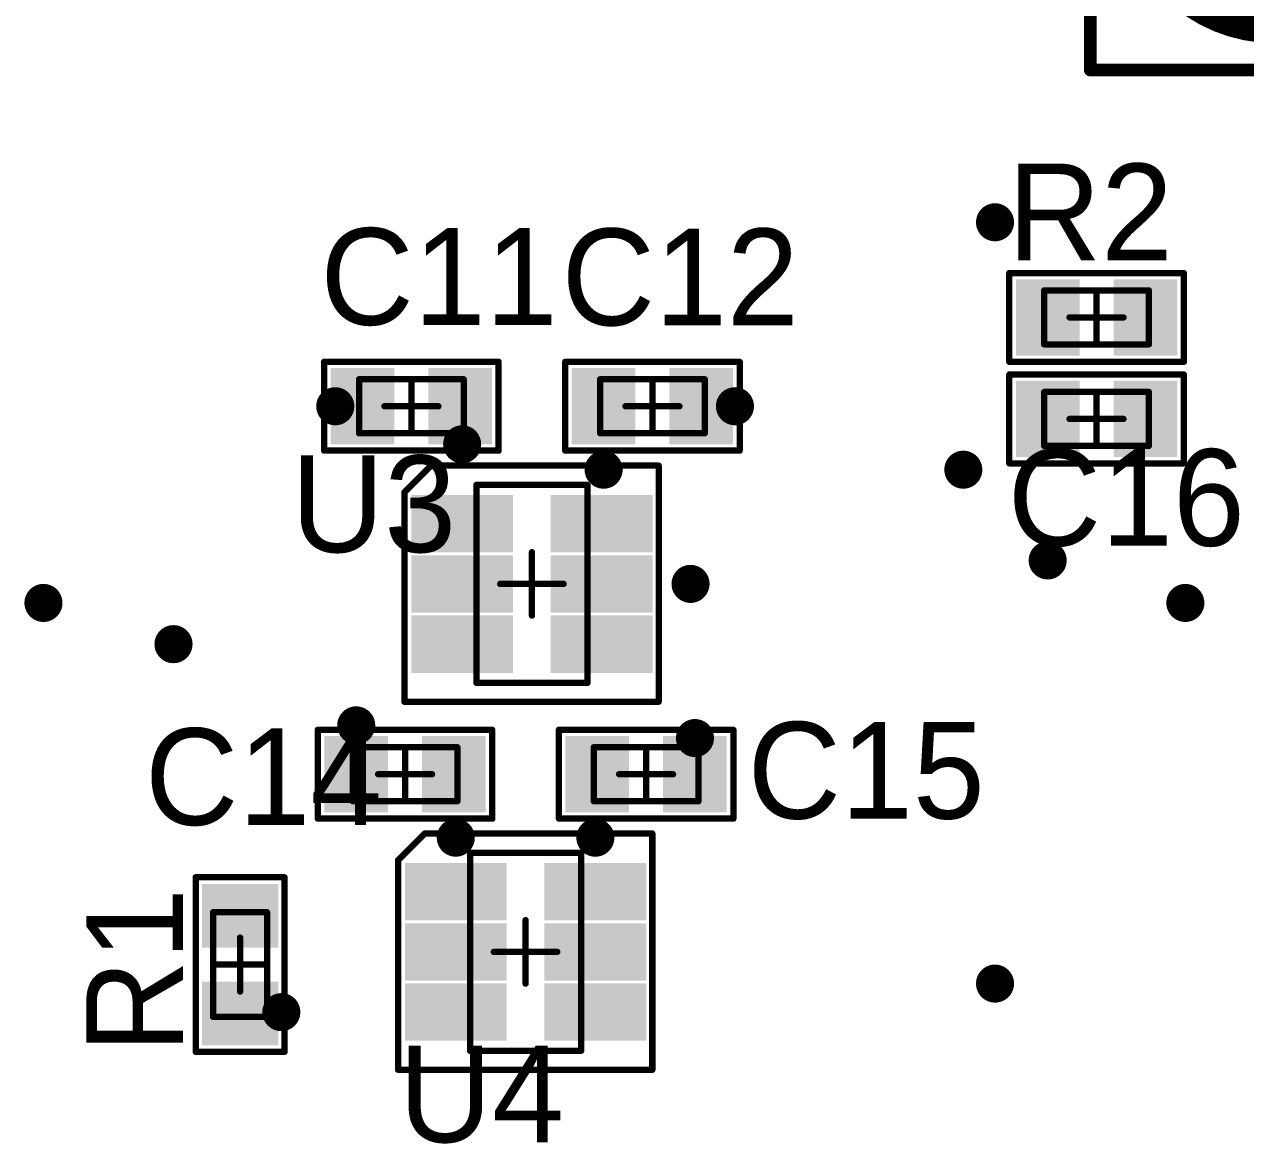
# Model space of a CAD drawing. Header units: millimetres. Extents: x 19 to 153, y 25 to 125.
# Drawn here: x 74.7 to 93.95, y 75.48 to 93.12 of the extents above; entities that cross this region are included whole.
import ezdxf

# ---------------------------------------------------------------- set-up
doc = ezdxf.new("R2010")
doc.units = ezdxf.units.MM
for name, color, linetype in [('BottomOverlay', 54, 'Continuous'), ('BottomSolder', 6, 'Continuous'), ('Mechanical13', 56, 'Continuous'), ('Mechanical15', 56, 'Continuous'), ('MultiLayer', 9, 'Continuous'), ('PadHoleLayer', 156, 'Continuous'), ('TopOverlay', 2, 'Continuous'), ('TopPaste', 8, 'Continuous'), ('TopSolder', 216, 'Continuous'), ('ViaHoleLayer', 16, 'Continuous')]:
    doc.layers.add(name, color=color, linetype=linetype)

# ---------------------------------------------------------------- blocks, each defined once
blk = doc.blocks.new('SOT_23_6N_20')
at = {"layer": 'Mechanical13', "const_width": 0.1}
for points in [[(-0.875, 1.56), (0.875, 1.56)], [(-0.875, -1.56), (-0.875, 1.56)], [(0.875, -1.56), (0.875, 1.56)], [(-0.875, -1.56), (0.875, -1.56)]]:
    blk.add_lwpolyline(points, dxfattribs=at)
at = {"layer": 'Mechanical13', "const_width": 0.05}
for points in [[(-0.9, 1.56, 1), (-0.85, 1.56, 1)], [(-0.9, 1.56, 1), (-0.85, 1.56, 1)], [(0.85, 1.56, 1), (0.9, 1.56, 1)], [(0.85, 1.56, 1), (0.9, 1.56, 1)], [(-0.9, -1.56, 1), (-0.85, -1.56, 1)], [(-0.9, -1.56, 1), (-0.85, -1.56, 1)], [(0.85, -1.56, 1), (0.9, -1.56, 1)], [(0.85, -1.56, 1), (0.9, -1.56, 1)]]:
    blk.add_lwpolyline(points, format="xyb", close=True, dxfattribs=at)
at = {"layer": 'Mechanical15', "const_width": 0.1}
for points in [[(0, -0.5), (0, 0.5)], [(-0.5, 0), (0.5, 0)]]:
    blk.add_lwpolyline(points, dxfattribs=at)
at = {"layer": 'Mechanical15', "const_width": 0.05}
for points in [[(-0.025, 0.5, 1), (0.025, 0.5, 1)], [(-0.525, 0, 1), (-0.475, 0, 1)], [(0.475, 0, 1), (0.525, 0, 1)], [(-0.025, -0.5, 1), (0.025, -0.5, 1)]]:
    blk.add_lwpolyline(points, format="xyb", close=True, dxfattribs=at)
at = {"layer": 'TopOverlay', "const_width": 0.1}
for points in [[(-2.01, 1.446), (-1.592, 1.864)], [(-1.592, 1.864), (1.998, 1.864)], [(1.998, -1.858), (1.998, 1.864)], [(-2.01, -1.858), (-2.01, 1.446)], [(-2.01, -1.858), (1.998, -1.858)]]:
    blk.add_lwpolyline(points, dxfattribs=at)
at = {"layer": 'TopOverlay', "const_width": 0.05}
for points in [[(-1.617, 1.864, 1), (-1.567, 1.864, 1)], [(-1.617, 1.864, 1), (-1.567, 1.864, 1)], [(1.973, 1.864, 1), (2.023, 1.864, 1)], [(1.973, 1.864, 1), (2.023, 1.864, 1)], [(-2.034, 1.446, 1), (-1.985, 1.446, 1)], [(-2.034, 1.446, 1), (-1.985, 1.446, 1)], [(-2.034, -1.858, 1), (-1.985, -1.858, 1)], [(-2.034, -1.858, 1), (-1.985, -1.858, 1)], [(1.973, -1.858, 1), (2.023, -1.858, 1)], [(1.973, -1.858, 1), (2.023, -1.858, 1)]]:
    blk.add_lwpolyline(points, format="xyb", close=True, dxfattribs=at)
at = {"layer": 'TopPaste'}
for points in [[(-1.8, 0.6), (-0.4, 0.6), (-1.8, 1.3), (-0.4, 1.3)], [(0.4, 0.6), (1.8, 0.6), (0.4, 1.3), (1.8, 1.3)], [(-1.8, -0.35), (-0.4, -0.35), (-1.8, 0.35), (-0.4, 0.35)], [(0.4, -0.35), (1.8, -0.35), (0.4, 0.35), (1.8, 0.35)], [(-1.8, -1.3), (-0.4, -1.3), (-1.8, -0.6), (-0.4, -0.6)], [(0.4, -1.3), (1.8, -1.3), (0.4, -0.6), (1.8, -0.6)]]:
    blk.add_solid(points, dxfattribs=at)
at = {"layer": 'TopSolder'}
for points in [[(-1.902, 0.498), (-0.298, 0.498), (-1.902, 1.402), (-0.298, 1.402)], [(0.298, 0.498), (1.902, 0.498), (0.298, 1.402), (1.902, 1.402)], [(-1.902, -0.452), (-0.298, -0.452), (-1.902, 0.452), (-0.298, 0.452)], [(0.298, -0.452), (1.902, -0.452), (0.298, 0.452), (1.902, 0.452)], [(-1.902, -1.402), (-0.298, -1.402), (-1.902, -0.498), (-0.298, -0.498)], [(0.298, -1.402), (1.902, -1.402), (0.298, -0.498), (1.902, -0.498)]]:
    blk.add_solid(points, dxfattribs=at)
blk = doc.blocks.new('SOT_23_6N_21')
at = {"layer": 'Mechanical13', "const_width": 0.1}
for points in [[(-0.875, 1.56), (0.875, 1.56)], [(-0.875, -1.56), (-0.875, 1.56)], [(0.875, -1.56), (0.875, 1.56)], [(-0.875, -1.56), (0.875, -1.56)]]:
    blk.add_lwpolyline(points, dxfattribs=at)
at = {"layer": 'Mechanical13', "const_width": 0.05}
for points in [[(-0.9, 1.56, 1), (-0.85, 1.56, 1)], [(-0.9, 1.56, 1), (-0.85, 1.56, 1)], [(0.85, 1.56, 1), (0.9, 1.56, 1)], [(0.85, 1.56, 1), (0.9, 1.56, 1)], [(-0.9, -1.56, 1), (-0.85, -1.56, 1)], [(-0.9, -1.56, 1), (-0.85, -1.56, 1)], [(0.85, -1.56, 1), (0.9, -1.56, 1)], [(0.85, -1.56, 1), (0.9, -1.56, 1)]]:
    blk.add_lwpolyline(points, format="xyb", close=True, dxfattribs=at)
at = {"layer": 'Mechanical15', "const_width": 0.1}
for points in [[(0, -0.5), (0, 0.5)], [(-0.5, 0), (0.5, 0)]]:
    blk.add_lwpolyline(points, dxfattribs=at)
at = {"layer": 'Mechanical15', "const_width": 0.05}
for points in [[(-0.025, 0.5, 1), (0.025, 0.5, 1)], [(-0.525, 0, 1), (-0.475, 0, 1)], [(0.475, 0, 1), (0.525, 0, 1)], [(-0.025, -0.5, 1), (0.025, -0.5, 1)]]:
    blk.add_lwpolyline(points, format="xyb", close=True, dxfattribs=at)
at = {"layer": 'TopOverlay', "const_width": 0.1}
for points in [[(-2.01, 1.446), (-1.592, 1.864)], [(-1.592, 1.864), (1.998, 1.864)], [(1.998, -1.858), (1.998, 1.864)], [(-2.01, -1.858), (-2.01, 1.446)], [(-2.01, -1.858), (1.998, -1.858)]]:
    blk.add_lwpolyline(points, dxfattribs=at)
at = {"layer": 'TopOverlay', "const_width": 0.05}
for points in [[(-1.617, 1.864, 1), (-1.567, 1.864, 1)], [(-1.617, 1.864, 1), (-1.567, 1.864, 1)], [(1.973, 1.864, 1), (2.023, 1.864, 1)], [(1.973, 1.864, 1), (2.023, 1.864, 1)], [(-2.034, 1.446, 1), (-1.985, 1.446, 1)], [(-2.034, 1.446, 1), (-1.985, 1.446, 1)], [(-2.034, -1.858, 1), (-1.985, -1.858, 1)], [(-2.034, -1.858, 1), (-1.985, -1.858, 1)], [(1.973, -1.858, 1), (2.023, -1.858, 1)], [(1.973, -1.858, 1), (2.023, -1.858, 1)]]:
    blk.add_lwpolyline(points, format="xyb", close=True, dxfattribs=at)
at = {"layer": 'TopPaste'}
for points in [[(-1.8, 0.6), (-0.4, 0.6), (-1.8, 1.3), (-0.4, 1.3)], [(0.4, 0.6), (1.8, 0.6), (0.4, 1.3), (1.8, 1.3)], [(-1.8, -0.35), (-0.4, -0.35), (-1.8, 0.35), (-0.4, 0.35)], [(0.4, -0.35), (1.8, -0.35), (0.4, 0.35), (1.8, 0.35)], [(-1.8, -1.3), (-0.4, -1.3), (-1.8, -0.6), (-0.4, -0.6)], [(0.4, -1.3), (1.8, -1.3), (0.4, -0.6), (1.8, -0.6)]]:
    blk.add_solid(points, dxfattribs=at)
at = {"layer": 'TopSolder'}
for points in [[(-1.902, 0.498), (-0.298, 0.498), (-1.902, 1.402), (-0.298, 1.402)], [(0.298, 0.498), (1.902, 0.498), (0.298, 1.402), (1.902, 1.402)], [(-1.902, -0.452), (-0.298, -0.452), (-1.902, 0.452), (-0.298, 0.452)], [(0.298, -0.452), (1.902, -0.452), (0.298, 0.452), (1.902, 0.452)], [(-1.902, -1.402), (-0.298, -1.402), (-1.902, -0.498), (-0.298, -0.498)], [(0.298, -1.402), (1.902, -1.402), (0.298, -0.498), (1.902, -0.498)]]:
    blk.add_solid(points, dxfattribs=at)
blk = doc.blocks.new('CC0603_37')
at = {"layer": 'Mechanical13', "const_width": 0.1}
for points in [[(0.825, 0.425), (-0.825, 0.425)], [(-0.825, 0.425), (-0.825, -0.425)], [(0.825, 0.425), (0.825, -0.425)], [(0.825, -0.425), (-0.825, -0.425)]]:
    blk.add_lwpolyline(points, dxfattribs=at)
at = {"layer": 'Mechanical13', "const_width": 0.05}
for points in [[(-0.85, 0.425, 1), (-0.8, 0.425, 1)], [(-0.85, 0.425, 1), (-0.8, 0.425, 1)], [(0.8, 0.425, 1), (0.85, 0.425, 1)], [(0.8, 0.425, 1), (0.85, 0.425, 1)], [(-0.85, -0.425, 1), (-0.8, -0.425, 1)], [(-0.85, -0.425, 1), (-0.8, -0.425, 1)], [(0.8, -0.425, 1), (0.85, -0.425, 1)], [(0.8, -0.425, 1), (0.85, -0.425, 1)]]:
    blk.add_lwpolyline(points, format="xyb", close=True, dxfattribs=at)
at = {"layer": 'Mechanical15', "const_width": 0.1}
for points in [[(0, 0.425), (0, -0.425)], [(0.425, 0), (-0.425, 0)]]:
    blk.add_lwpolyline(points, dxfattribs=at)
at = {"layer": 'Mechanical15', "const_width": 0.05}
for points in [[(-0.025, 0.425, 1), (0.025, 0.425, 1)], [(-0.45, 0, 1), (-0.4, 0, 1)], [(0.4, 0, 1), (0.45, 0, 1)], [(-0.025, -0.425, 1), (0.025, -0.425, 1)]]:
    blk.add_lwpolyline(points, format="xyb", close=True, dxfattribs=at)
at = {"layer": 'TopOverlay', "const_width": 0.1}
for points in [[(1.375, 0.7), (-1.375, 0.7)], [(-1.375, 0.7), (-1.375, -0.7)], [(1.375, 0.7), (1.375, -0.7)], [(1.375, -0.7), (-1.375, -0.7)]]:
    blk.add_lwpolyline(points, dxfattribs=at)
at = {"layer": 'TopOverlay', "const_width": 0.05}
for points in [[(-1.4, 0.7, 1), (-1.35, 0.7, 1)], [(-1.4, 0.7, 1), (-1.35, 0.7, 1)], [(1.35, 0.7, 1), (1.4, 0.7, 1)], [(1.35, 0.7, 1), (1.4, 0.7, 1)], [(-1.4, -0.7, 1), (-1.35, -0.7, 1)], [(-1.4, -0.7, 1), (-1.35, -0.7, 1)], [(1.35, -0.7, 1), (1.4, -0.7, 1)], [(1.35, -0.7, 1), (1.4, -0.7, 1)]]:
    blk.add_lwpolyline(points, format="xyb", close=True, dxfattribs=at)
at = {"layer": 'TopPaste'}
for points in [[(-1.17, -0.5), (-0.37, -0.5), (-1.17, 0.5), (-0.37, 0.5)], [(0.37, -0.5), (1.17, -0.5), (0.37, 0.5), (1.17, 0.5)]]:
    blk.add_solid(points, dxfattribs=at)
at = {"layer": 'TopSolder'}
for points in [[(-1.272, -0.602), (-0.268, -0.602), (-1.272, 0.602), (-0.268, 0.602)], [(0.268, -0.602), (1.272, -0.602), (0.268, 0.602), (1.272, 0.602)]]:
    blk.add_solid(points, dxfattribs=at)
blk = doc.blocks.new('CC0603_38')
at = {"layer": 'Mechanical13', "const_width": 0.1}
for points in [[(-0.825, 0.425), (0.825, 0.425)], [(-0.825, 0.425), (-0.825, -0.425)], [(0.825, 0.425), (0.825, -0.425)], [(-0.825, -0.425), (0.825, -0.425)]]:
    blk.add_lwpolyline(points, dxfattribs=at)
at = {"layer": 'Mechanical13', "const_width": 0.05}
for points in [[(-0.85, 0.425, 1), (-0.8, 0.425, 1)], [(-0.85, 0.425, 1), (-0.8, 0.425, 1)], [(0.8, 0.425, 1), (0.85, 0.425, 1)], [(0.8, 0.425, 1), (0.85, 0.425, 1)], [(-0.85, -0.425, 1), (-0.8, -0.425, 1)], [(-0.85, -0.425, 1), (-0.8, -0.425, 1)], [(0.8, -0.425, 1), (0.85, -0.425, 1)], [(0.8, -0.425, 1), (0.85, -0.425, 1)]]:
    blk.add_lwpolyline(points, format="xyb", close=True, dxfattribs=at)
at = {"layer": 'Mechanical15', "const_width": 0.1}
for points in [[(0, 0.425), (0, -0.425)], [(-0.425, 0), (0.425, 0)]]:
    blk.add_lwpolyline(points, dxfattribs=at)
at = {"layer": 'Mechanical15', "const_width": 0.05}
for points in [[(-0.025, 0.425, 1), (0.025, 0.425, 1)], [(-0.45, 0, 1), (-0.4, 0, 1)], [(0.4, 0, 1), (0.45, 0, 1)], [(-0.025, -0.425, 1), (0.025, -0.425, 1)]]:
    blk.add_lwpolyline(points, format="xyb", close=True, dxfattribs=at)
at = {"layer": 'TopOverlay', "const_width": 0.1}
for points in [[(-1.375, 0.7), (1.375, 0.7)], [(-1.375, 0.7), (-1.375, -0.7)], [(1.375, 0.7), (1.375, -0.7)], [(-1.375, -0.7), (1.375, -0.7)]]:
    blk.add_lwpolyline(points, dxfattribs=at)
at = {"layer": 'TopOverlay', "const_width": 0.05}
for points in [[(-1.4, 0.7, 1), (-1.35, 0.7, 1)], [(-1.4, 0.7, 1), (-1.35, 0.7, 1)], [(1.35, 0.7, 1), (1.4, 0.7, 1)], [(1.35, 0.7, 1), (1.4, 0.7, 1)], [(-1.4, -0.7, 1), (-1.35, -0.7, 1)], [(-1.4, -0.7, 1), (-1.35, -0.7, 1)], [(1.35, -0.7, 1), (1.4, -0.7, 1)], [(1.35, -0.7, 1), (1.4, -0.7, 1)]]:
    blk.add_lwpolyline(points, format="xyb", close=True, dxfattribs=at)
at = {"layer": 'TopPaste'}
for points in [[(-1.17, -0.5), (-0.37, -0.5), (-1.17, 0.5), (-0.37, 0.5)], [(0.37, -0.5), (1.17, -0.5), (0.37, 0.5), (1.17, 0.5)]]:
    blk.add_solid(points, dxfattribs=at)
at = {"layer": 'TopSolder'}
for points in [[(-1.272, -0.602), (-0.268, -0.602), (-1.272, 0.602), (-0.268, 0.602)], [(0.268, -0.602), (1.272, -0.602), (0.268, 0.602), (1.272, 0.602)]]:
    blk.add_solid(points, dxfattribs=at)
blk = doc.blocks.new('CONN_DB9_F_H_47')
at = {"layer": 'BottomSolder'}
for points, const_width in [([(-13.736, 0, 1), (-11.254, 0, 1)], 2.482), ([(-4.628, 1.42, 1), (-3.682, 1.42, 1)], 0.947), ([(-1.858, 1.42, 1), (-0.912, 1.42, 1)], 0.947), ([(0.912, 1.42, 1), (1.858, 1.42, 1)], 0.947), ([(3.682, 1.42, 1), (4.628, 1.42, 1)], 0.947), ([(11.254, 0, 1), (13.736, 0, 1)], 2.482), ([(-3.243, -1.42, 1), (-2.297, -1.42, 1)], 0.947), ([(-0.473, -1.42, 1), (0.473, -1.42, 1)], 0.947), ([(2.297, -1.42, 1), (3.243, -1.42, 1)], 0.947), ([(5.067, -1.42, 1), (6.013, -1.42, 1)], 0.947)]:
    blk.add_lwpolyline(points, format="xyb", close=True, dxfattribs=dict(at, const_width=const_width))
blk.add_solid([(-4.593, -2.367), (-4.593, -0.473), (-6.487, -2.367), (-6.487, -0.473)], dxfattribs=at)
at = {"layer": 'Mechanical13', "const_width": 0.1}
for points in [[(-8.866, 14.9, -0.414214), (-8.28, 15.486)], [(8.164, 15.486, -0.414214), (8.852, 14.798)], [(9.607, 9.497, -0.414214), (8.853, 10.251)], [(-8.866, 10.152, -0.414214), (-9.522, 9.496)]]:
    blk.add_lwpolyline(points, format="xyb", dxfattribs=at)
for points in [[(8.164, 15.486), (-8.28, 15.486)], [(-8.866, 10.163), (-8.866, 14.9)], [(8.852, 10.253), (8.852, 14.798)], [(15.407, 9.496), (-15.386, 9.496)], [(-15.386, 6.497), (-15.386, 9.496)], [(15.407, -2.896), (15.407, 9.496)], [(-15.386, -2.896), (-15.386, 6.497)], [(15.406, 6.497), (-15.386, 6.497)], [(-6.997, -2.896), (-6.997, 6.496)], [(7.015, -2.895), (7.015, 6.498)], [(15.407, -2.896), (-15.386, -2.896)]]:
    blk.add_lwpolyline(points, dxfattribs=at)
at = {"layer": 'Mechanical13', "const_width": 0.05}
for points in [[(-8.305, 15.486, 1), (-8.255, 15.486, 1)], [(-8.305, 15.486, 1), (-8.255, 15.486, 1)], [(8.139, 15.486, 1), (8.189, 15.486, 1)], [(8.139, 15.486, 1), (8.189, 15.486, 1)], [(-8.891, 14.9, 1), (-8.841, 14.9, 1)], [(-8.891, 14.9, 1), (-8.841, 14.9, 1)], [(8.827, 14.798, 1), (8.877, 14.798, 1)], [(8.827, 14.798, 1), (8.877, 14.798, 1)], [(-8.891, 10.163, 1), (-8.841, 10.163, 1)], [(8.827, 10.253, 1), (8.877, 10.253, 1)], [(8.828, 10.251, 1), (8.878, 10.251, 1)], [(-8.891, 10.152, 1), (-8.841, 10.152, 1)], [(-15.411, 9.496, 1), (-15.361, 9.496, 1)], [(-15.411, 9.496, 1), (-15.361, 9.496, 1)], [(-9.547, 9.496, 1), (-9.497, 9.496, 1)], [(9.582, 9.497, 1), (9.632, 9.497, 1)], [(15.382, 9.496, 1), (15.432, 9.496, 1)], [(15.382, 9.496, 1), (15.432, 9.496, 1)], [(-15.411, 6.497, 1), (-15.361, 6.497, 1)], [(-15.411, 6.497, 1), (-15.361, 6.497, 1)], [(-15.411, 6.497, 1), (-15.361, 6.497, 1)], [(-7.022, 6.496, 1), (-6.972, 6.496, 1)], [(6.99, 6.498, 1), (7.04, 6.498, 1)], [(15.381, 6.497, 1), (15.431, 6.497, 1)], [(-15.411, -2.896, 1), (-15.361, -2.896, 1)], [(-15.411, -2.896, 1), (-15.361, -2.896, 1)], [(-7.022, -2.896, 1), (-6.972, -2.896, 1)], [(6.99, -2.895, 1), (7.04, -2.895, 1)], [(15.382, -2.896, 1), (15.432, -2.896, 1)], [(15.382, -2.896, 1), (15.432, -2.896, 1)]]:
    blk.add_lwpolyline(points, format="xyb", close=True, dxfattribs=at)
at = {"layer": 'MultiLayer'}
for points, const_width in [([(-13.685, 0, 1), (-11.305, 0, 1)], 2.38), ([(11.305, 0, 1), (13.685, 0, 1)], 2.38), ([(-4.577, 1.42, 1), (-3.733, 1.42, 1)], 0.845), ([(-1.807, 1.42, 1), (-0.963, 1.42, 1)], 0.845), ([(0.963, 1.42, 1), (1.807, 1.42, 1)], 0.845), ([(3.733, 1.42, 1), (4.577, 1.42, 1)], 0.845), ([(-3.192, -1.42, 1), (-2.348, -1.42, 1)], 0.845), ([(-0.422, -1.42, 1), (0.422, -1.42, 1)], 0.845), ([(2.348, -1.42, 1), (3.192, -1.42, 1)], 0.845), ([(5.118, -1.42, 1), (5.962, -1.42, 1)], 0.845)]:
    blk.add_lwpolyline(points, format="xyb", close=True, dxfattribs=dict(at, const_width=const_width))
blk.add_solid([(-4.695, -2.265), (-4.695, -0.575), (-6.385, -2.265), (-6.385, -0.575)], dxfattribs=at)
at = {"layer": 'PadHoleLayer'}
for points, const_width in [([(-4.427, 1.42, 1), (-3.883, 1.42, 1)], 0.545), ([(-1.657, 1.42, 1), (-1.113, 1.42, 1)], 0.545), ([(1.113, 1.42, 1), (1.657, 1.42, 1)], 0.545), ([(3.883, 1.42, 1), (4.427, 1.42, 1)], 0.545), ([(-13.31, 0, 1), (-11.68, 0, 1)], 1.63), ([(11.68, 0, 1), (13.31, 0, 1)], 1.63), ([(-5.812, -1.42, 1), (-5.268, -1.42, 1)], 0.545), ([(-3.042, -1.42, 1), (-2.498, -1.42, 1)], 0.545), ([(-0.272, -1.42, 1), (0.272, -1.42, 1)], 0.545), ([(2.498, -1.42, 1), (3.042, -1.42, 1)], 0.545), ([(5.268, -1.42, 1), (5.812, -1.42, 1)], 0.545)]:
    blk.add_lwpolyline(points, format="xyb", close=True, dxfattribs=dict(at, const_width=const_width))
at = {"layer": 'TopOverlay', "const_width": 0.2}
for points in [[(-8.86, 14.805, -0.414214), (-8.165, 15.5)], [(8.165, 15.5, -0.414214), (8.86, 14.805)], [(-8.865, 10.2, -0.414214), (-9.56, 9.505)], [(9.56, 9.505, -0.414214), (8.865, 10.2)]]:
    blk.add_lwpolyline(points, format="xyb", dxfattribs=at)
for points in [[(8.165, 15.5), (-8.165, 15.5)], [(-8.865, 10.2), (-8.865, 14.8)], [(8.865, 10.2), (8.865, 14.8)], [(-15.4, -2.9), (-15.4, 9.5)], [(15.4, 9.5), (-15.4, 9.5)], [(15.4, -2.9), (15.4, 9.5)], [(15.4, 6.5), (-15.4, 6.5)], [(-7, -2.9), (-7, 6.5)], [(7, -2.9), (7, 6.5)], [(15.4, -2.9), (-15.4, -2.9)]]:
    blk.add_lwpolyline(points, dxfattribs=at)
at = {"layer": 'TopOverlay', "const_width": 0.1}
for points in [[(-8.215, 15.5, 1), (-8.115, 15.5, 1)], [(-8.215, 15.5, 1), (-8.115, 15.5, 1)], [(8.115, 15.5, 1), (8.215, 15.5, 1)], [(8.115, 15.5, 1), (8.215, 15.5, 1)], [(-8.915, 14.8, 1), (-8.815, 14.8, 1)], [(-8.91, 14.805, 1), (-8.81, 14.805, 1)], [(8.81, 14.805, 1), (8.91, 14.805, 1)], [(8.815, 14.8, 1), (8.915, 14.8, 1)], [(-8.915, 10.2, 1), (-8.815, 10.2, 1)], [(-8.915, 10.2, 1), (-8.815, 10.2, 1)], [(8.815, 10.2, 1), (8.915, 10.2, 1)], [(8.815, 10.2, 1), (8.915, 10.2, 1)], [(-15.45, 9.5, 1), (-15.35, 9.5, 1)], [(-15.45, 9.5, 1), (-15.35, 9.5, 1)], [(-9.61, 9.505, 1), (-9.51, 9.505, 1)], [(9.51, 9.505, 1), (9.61, 9.505, 1)], [(15.35, 9.5, 1), (15.45, 9.5, 1)], [(15.35, 9.5, 1), (15.45, 9.5, 1)], [(-15.45, 6.5, 1), (-15.35, 6.5, 1)], [(-7.05, 6.5, 1), (-6.95, 6.5, 1)], [(6.95, 6.5, 1), (7.05, 6.5, 1)], [(15.35, 6.5, 1), (15.45, 6.5, 1)], [(-15.45, -2.9, 1), (-15.35, -2.9, 1)], [(-15.45, -2.9, 1), (-15.35, -2.9, 1)], [(-7.05, -2.9, 1), (-6.95, -2.9, 1)], [(6.95, -2.9, 1), (7.05, -2.9, 1)], [(15.35, -2.9, 1), (15.45, -2.9, 1)], [(15.35, -2.9, 1), (15.45, -2.9, 1)]]:
    blk.add_lwpolyline(points, format="xyb", close=True, dxfattribs=at)
at = {"layer": 'TopSolder'}
for points, const_width in [([(-13.736, 0, 1), (-11.254, 0, 1)], 2.482), ([(-4.628, 1.42, 1), (-3.682, 1.42, 1)], 0.947), ([(-1.858, 1.42, 1), (-0.912, 1.42, 1)], 0.947), ([(0.912, 1.42, 1), (1.858, 1.42, 1)], 0.947), ([(3.682, 1.42, 1), (4.628, 1.42, 1)], 0.947), ([(11.254, 0, 1), (13.736, 0, 1)], 2.482), ([(-3.243, -1.42, 1), (-2.297, -1.42, 1)], 0.947), ([(-0.473, -1.42, 1), (0.473, -1.42, 1)], 0.947), ([(2.297, -1.42, 1), (3.243, -1.42, 1)], 0.947), ([(5.067, -1.42, 1), (6.013, -1.42, 1)], 0.947)]:
    blk.add_lwpolyline(points, format="xyb", close=True, dxfattribs=dict(at, const_width=const_width))
blk.add_solid([(-4.593, -2.367), (-4.593, -0.473), (-6.487, -2.367), (-6.487, -0.473)], dxfattribs=at)
at = {"layer": 'BottomOverlay', "text_generation_flag": 2}
for s, p in [('6', (-3.844, 2.484)), ('7', (-1.178, 2.501)), ('8', (1.653, 2.484)), ('9', (4.484, 2.484)), ('1', (-5.352, -3.467)), ('2', (-2.542, -3.467)), ('3', (0.372, -3.45)), ('4', (3.182, -3.467)), ('5', (5.868, -3.45))]:
    blk.add_text(s, height=1.5, dxfattribs=at).set_placement(p)
blk = doc.blocks.new('CC0603_77')
at = {"layer": 'Mechanical13', "const_width": 0.1}
for points in [[(-0.825, 0.425), (0.825, 0.425)], [(-0.825, -0.425), (-0.825, 0.425)], [(0.825, -0.425), (0.825, 0.425)], [(-0.825, -0.425), (0.825, -0.425)]]:
    blk.add_lwpolyline(points, dxfattribs=at)
at = {"layer": 'Mechanical13', "const_width": 0.05}
for points in [[(-0.85, 0.425, 1), (-0.8, 0.425, 1)], [(-0.85, 0.425, 1), (-0.8, 0.425, 1)], [(0.8, 0.425, 1), (0.85, 0.425, 1)], [(0.8, 0.425, 1), (0.85, 0.425, 1)], [(-0.85, -0.425, 1), (-0.8, -0.425, 1)], [(-0.85, -0.425, 1), (-0.8, -0.425, 1)], [(0.8, -0.425, 1), (0.85, -0.425, 1)], [(0.8, -0.425, 1), (0.85, -0.425, 1)]]:
    blk.add_lwpolyline(points, format="xyb", close=True, dxfattribs=at)
at = {"layer": 'Mechanical15', "const_width": 0.1}
for points in [[(0, -0.425), (0, 0.425)], [(-0.425, 0), (0.425, 0)]]:
    blk.add_lwpolyline(points, dxfattribs=at)
at = {"layer": 'Mechanical15', "const_width": 0.05}
for points in [[(-0.025, 0.425, 1), (0.025, 0.425, 1)], [(-0.45, 0, 1), (-0.4, 0, 1)], [(0.4, 0, 1), (0.45, 0, 1)], [(-0.025, -0.425, 1), (0.025, -0.425, 1)]]:
    blk.add_lwpolyline(points, format="xyb", close=True, dxfattribs=at)
at = {"layer": 'TopOverlay', "const_width": 0.1}
for points in [[(-1.375, 0.7), (1.375, 0.7)], [(-1.375, -0.7), (-1.375, 0.7)], [(1.375, -0.7), (1.375, 0.7)], [(-1.375, -0.7), (1.375, -0.7)]]:
    blk.add_lwpolyline(points, dxfattribs=at)
at = {"layer": 'TopOverlay', "const_width": 0.05}
for points in [[(-1.4, 0.7, 1), (-1.35, 0.7, 1)], [(-1.4, 0.7, 1), (-1.35, 0.7, 1)], [(1.35, 0.7, 1), (1.4, 0.7, 1)], [(1.35, 0.7, 1), (1.4, 0.7, 1)], [(-1.4, -0.7, 1), (-1.35, -0.7, 1)], [(-1.4, -0.7, 1), (-1.35, -0.7, 1)], [(1.35, -0.7, 1), (1.4, -0.7, 1)], [(1.35, -0.7, 1), (1.4, -0.7, 1)]]:
    blk.add_lwpolyline(points, format="xyb", close=True, dxfattribs=at)
at = {"layer": 'TopPaste'}
for points in [[(-1.17, -0.5), (-0.37, -0.5), (-1.17, 0.5), (-0.37, 0.5)], [(0.37, -0.5), (1.17, -0.5), (0.37, 0.5), (1.17, 0.5)]]:
    blk.add_solid(points, dxfattribs=at)
at = {"layer": 'TopSolder'}
for points in [[(-1.272, -0.602), (-0.268, -0.602), (-1.272, 0.602), (-0.268, 0.602)], [(0.268, -0.602), (1.272, -0.602), (0.268, 0.602), (1.272, 0.602)]]:
    blk.add_solid(points, dxfattribs=at)
blk = doc.blocks.new('CC0603_78')
at = {"layer": 'Mechanical13', "const_width": 0.1}
for points in [[(0.825, 0.425), (-0.825, 0.425)], [(-0.825, 0.425), (-0.825, -0.425)], [(0.825, 0.425), (0.825, -0.425)], [(0.825, -0.425), (-0.825, -0.425)]]:
    blk.add_lwpolyline(points, dxfattribs=at)
at = {"layer": 'Mechanical13', "const_width": 0.05}
for points in [[(-0.85, 0.425, 1), (-0.8, 0.425, 1)], [(-0.85, 0.425, 1), (-0.8, 0.425, 1)], [(0.8, 0.425, 1), (0.85, 0.425, 1)], [(0.8, 0.425, 1), (0.85, 0.425, 1)], [(-0.85, -0.425, 1), (-0.8, -0.425, 1)], [(-0.85, -0.425, 1), (-0.8, -0.425, 1)], [(0.8, -0.425, 1), (0.85, -0.425, 1)], [(0.8, -0.425, 1), (0.85, -0.425, 1)]]:
    blk.add_lwpolyline(points, format="xyb", close=True, dxfattribs=at)
at = {"layer": 'Mechanical15', "const_width": 0.1}
for points in [[(0, 0.425), (0, -0.425)], [(0.425, 0), (-0.425, 0)]]:
    blk.add_lwpolyline(points, dxfattribs=at)
at = {"layer": 'Mechanical15', "const_width": 0.05}
for points in [[(-0.025, 0.425, 1), (0.025, 0.425, 1)], [(-0.45, 0, 1), (-0.4, 0, 1)], [(0.4, 0, 1), (0.45, 0, 1)], [(-0.025, -0.425, 1), (0.025, -0.425, 1)]]:
    blk.add_lwpolyline(points, format="xyb", close=True, dxfattribs=at)
at = {"layer": 'TopOverlay', "const_width": 0.1}
for points in [[(1.375, 0.7), (-1.375, 0.7)], [(-1.375, 0.7), (-1.375, -0.7)], [(1.375, 0.7), (1.375, -0.7)], [(1.375, -0.7), (-1.375, -0.7)]]:
    blk.add_lwpolyline(points, dxfattribs=at)
at = {"layer": 'TopOverlay', "const_width": 0.05}
for points in [[(-1.4, 0.7, 1), (-1.35, 0.7, 1)], [(-1.4, 0.7, 1), (-1.35, 0.7, 1)], [(1.35, 0.7, 1), (1.4, 0.7, 1)], [(1.35, 0.7, 1), (1.4, 0.7, 1)], [(-1.4, -0.7, 1), (-1.35, -0.7, 1)], [(-1.4, -0.7, 1), (-1.35, -0.7, 1)], [(1.35, -0.7, 1), (1.4, -0.7, 1)], [(1.35, -0.7, 1), (1.4, -0.7, 1)]]:
    blk.add_lwpolyline(points, format="xyb", close=True, dxfattribs=at)
at = {"layer": 'TopPaste'}
for points in [[(-1.17, -0.5), (-0.37, -0.5), (-1.17, 0.5), (-0.37, 0.5)], [(0.37, -0.5), (1.17, -0.5), (0.37, 0.5), (1.17, 0.5)]]:
    blk.add_solid(points, dxfattribs=at)
at = {"layer": 'TopSolder'}
for points in [[(-1.272, -0.602), (-0.268, -0.602), (-1.272, 0.602), (-0.268, 0.602)], [(0.268, -0.602), (1.272, -0.602), (0.268, 0.602), (1.272, 0.602)]]:
    blk.add_solid(points, dxfattribs=at)
blk = doc.blocks.new('CC0603_79')
at = {"layer": 'Mechanical13', "const_width": 0.1}
for points in [[(-0.825, 0.425), (0.825, 0.425)], [(-0.825, -0.425), (-0.825, 0.425)], [(0.825, -0.425), (0.825, 0.425)], [(-0.825, -0.425), (0.825, -0.425)]]:
    blk.add_lwpolyline(points, dxfattribs=at)
at = {"layer": 'Mechanical13', "const_width": 0.05}
for points in [[(-0.85, 0.425, 1), (-0.8, 0.425, 1)], [(-0.85, 0.425, 1), (-0.8, 0.425, 1)], [(0.8, 0.425, 1), (0.85, 0.425, 1)], [(0.8, 0.425, 1), (0.85, 0.425, 1)], [(-0.85, -0.425, 1), (-0.8, -0.425, 1)], [(-0.85, -0.425, 1), (-0.8, -0.425, 1)], [(0.8, -0.425, 1), (0.85, -0.425, 1)], [(0.8, -0.425, 1), (0.85, -0.425, 1)]]:
    blk.add_lwpolyline(points, format="xyb", close=True, dxfattribs=at)
at = {"layer": 'Mechanical15', "const_width": 0.1}
for points in [[(0, -0.425), (0, 0.425)], [(-0.425, 0), (0.425, 0)]]:
    blk.add_lwpolyline(points, dxfattribs=at)
at = {"layer": 'Mechanical15', "const_width": 0.05}
for points in [[(-0.025, 0.425, 1), (0.025, 0.425, 1)], [(-0.45, 0, 1), (-0.4, 0, 1)], [(0.4, 0, 1), (0.45, 0, 1)], [(-0.025, -0.425, 1), (0.025, -0.425, 1)]]:
    blk.add_lwpolyline(points, format="xyb", close=True, dxfattribs=at)
at = {"layer": 'TopOverlay', "const_width": 0.1}
for points in [[(-1.375, 0.7), (1.375, 0.7)], [(-1.375, -0.7), (-1.375, 0.7)], [(1.375, -0.7), (1.375, 0.7)], [(-1.375, -0.7), (1.375, -0.7)]]:
    blk.add_lwpolyline(points, dxfattribs=at)
at = {"layer": 'TopOverlay', "const_width": 0.05}
for points in [[(-1.4, 0.7, 1), (-1.35, 0.7, 1)], [(-1.4, 0.7, 1), (-1.35, 0.7, 1)], [(1.35, 0.7, 1), (1.4, 0.7, 1)], [(1.35, 0.7, 1), (1.4, 0.7, 1)], [(-1.4, -0.7, 1), (-1.35, -0.7, 1)], [(-1.4, -0.7, 1), (-1.35, -0.7, 1)], [(1.35, -0.7, 1), (1.4, -0.7, 1)], [(1.35, -0.7, 1), (1.4, -0.7, 1)]]:
    blk.add_lwpolyline(points, format="xyb", close=True, dxfattribs=at)
at = {"layer": 'TopPaste'}
for points in [[(-1.17, -0.5), (-0.37, -0.5), (-1.17, 0.5), (-0.37, 0.5)], [(0.37, -0.5), (1.17, -0.5), (0.37, 0.5), (1.17, 0.5)]]:
    blk.add_solid(points, dxfattribs=at)
at = {"layer": 'TopSolder'}
for points in [[(-1.272, -0.602), (-0.268, -0.602), (-1.272, 0.602), (-0.268, 0.602)], [(0.268, -0.602), (1.272, -0.602), (0.268, 0.602), (1.272, 0.602)]]:
    blk.add_solid(points, dxfattribs=at)
blk = doc.blocks.new('CC0603_80')
at = {"layer": 'Mechanical13', "const_width": 0.1}
for points in [[(0.825, 0.425), (-0.825, 0.425)], [(-0.825, 0.425), (-0.825, -0.425)], [(0.825, 0.425), (0.825, -0.425)], [(0.825, -0.425), (-0.825, -0.425)]]:
    blk.add_lwpolyline(points, dxfattribs=at)
at = {"layer": 'Mechanical13', "const_width": 0.05}
for points in [[(-0.85, 0.425, 1), (-0.8, 0.425, 1)], [(-0.85, 0.425, 1), (-0.8, 0.425, 1)], [(0.8, 0.425, 1), (0.85, 0.425, 1)], [(0.8, 0.425, 1), (0.85, 0.425, 1)], [(-0.85, -0.425, 1), (-0.8, -0.425, 1)], [(-0.85, -0.425, 1), (-0.8, -0.425, 1)], [(0.8, -0.425, 1), (0.85, -0.425, 1)], [(0.8, -0.425, 1), (0.85, -0.425, 1)]]:
    blk.add_lwpolyline(points, format="xyb", close=True, dxfattribs=at)
at = {"layer": 'Mechanical15', "const_width": 0.1}
for points in [[(0, 0.425), (0, -0.425)], [(0.425, 0), (-0.425, 0)]]:
    blk.add_lwpolyline(points, dxfattribs=at)
at = {"layer": 'Mechanical15', "const_width": 0.05}
for points in [[(-0.025, 0.425, 1), (0.025, 0.425, 1)], [(-0.45, 0, 1), (-0.4, 0, 1)], [(0.4, 0, 1), (0.45, 0, 1)], [(-0.025, -0.425, 1), (0.025, -0.425, 1)]]:
    blk.add_lwpolyline(points, format="xyb", close=True, dxfattribs=at)
at = {"layer": 'TopOverlay', "const_width": 0.1}
for points in [[(1.375, 0.7), (-1.375, 0.7)], [(-1.375, 0.7), (-1.375, -0.7)], [(1.375, 0.7), (1.375, -0.7)], [(1.375, -0.7), (-1.375, -0.7)]]:
    blk.add_lwpolyline(points, dxfattribs=at)
at = {"layer": 'TopOverlay', "const_width": 0.05}
for points in [[(-1.4, 0.7, 1), (-1.35, 0.7, 1)], [(-1.4, 0.7, 1), (-1.35, 0.7, 1)], [(1.35, 0.7, 1), (1.4, 0.7, 1)], [(1.35, 0.7, 1), (1.4, 0.7, 1)], [(-1.4, -0.7, 1), (-1.35, -0.7, 1)], [(-1.4, -0.7, 1), (-1.35, -0.7, 1)], [(1.35, -0.7, 1), (1.4, -0.7, 1)], [(1.35, -0.7, 1), (1.4, -0.7, 1)]]:
    blk.add_lwpolyline(points, format="xyb", close=True, dxfattribs=at)
at = {"layer": 'TopPaste'}
for points in [[(-1.17, -0.5), (-0.37, -0.5), (-1.17, 0.5), (-0.37, 0.5)], [(0.37, -0.5), (1.17, -0.5), (0.37, 0.5), (1.17, 0.5)]]:
    blk.add_solid(points, dxfattribs=at)
at = {"layer": 'TopSolder'}
for points in [[(-1.272, -0.602), (-0.268, -0.602), (-1.272, 0.602), (-0.268, 0.602)], [(0.268, -0.602), (1.272, -0.602), (0.268, 0.602), (1.272, 0.602)]]:
    blk.add_solid(points, dxfattribs=at)
blk = doc.blocks.new('CC0603_81')
at = {"layer": 'Mechanical13', "const_width": 0.1}
for points in [[(-0.825, 0.425), (0.825, 0.425)], [(-0.825, -0.425), (-0.825, 0.425)], [(0.825, -0.425), (0.825, 0.425)], [(-0.825, -0.425), (0.825, -0.425)]]:
    blk.add_lwpolyline(points, dxfattribs=at)
at = {"layer": 'Mechanical13', "const_width": 0.05}
for points in [[(-0.85, 0.425, 1), (-0.8, 0.425, 1)], [(-0.85, 0.425, 1), (-0.8, 0.425, 1)], [(0.8, 0.425, 1), (0.85, 0.425, 1)], [(0.8, 0.425, 1), (0.85, 0.425, 1)], [(-0.85, -0.425, 1), (-0.8, -0.425, 1)], [(-0.85, -0.425, 1), (-0.8, -0.425, 1)], [(0.8, -0.425, 1), (0.85, -0.425, 1)], [(0.8, -0.425, 1), (0.85, -0.425, 1)]]:
    blk.add_lwpolyline(points, format="xyb", close=True, dxfattribs=at)
at = {"layer": 'Mechanical15', "const_width": 0.1}
for points in [[(0, -0.425), (0, 0.425)], [(-0.425, 0), (0.425, 0)]]:
    blk.add_lwpolyline(points, dxfattribs=at)
at = {"layer": 'Mechanical15', "const_width": 0.05}
for points in [[(-0.025, 0.425, 1), (0.025, 0.425, 1)], [(-0.45, 0, 1), (-0.4, 0, 1)], [(0.4, 0, 1), (0.45, 0, 1)], [(-0.025, -0.425, 1), (0.025, -0.425, 1)]]:
    blk.add_lwpolyline(points, format="xyb", close=True, dxfattribs=at)
at = {"layer": 'TopOverlay', "const_width": 0.1}
for points in [[(-1.375, 0.7), (1.375, 0.7)], [(-1.375, -0.7), (-1.375, 0.7)], [(1.375, -0.7), (1.375, 0.7)], [(-1.375, -0.7), (1.375, -0.7)]]:
    blk.add_lwpolyline(points, dxfattribs=at)
at = {"layer": 'TopOverlay', "const_width": 0.05}
for points in [[(-1.4, 0.7, 1), (-1.35, 0.7, 1)], [(-1.4, 0.7, 1), (-1.35, 0.7, 1)], [(1.35, 0.7, 1), (1.4, 0.7, 1)], [(1.35, 0.7, 1), (1.4, 0.7, 1)], [(-1.4, -0.7, 1), (-1.35, -0.7, 1)], [(-1.4, -0.7, 1), (-1.35, -0.7, 1)], [(1.35, -0.7, 1), (1.4, -0.7, 1)], [(1.35, -0.7, 1), (1.4, -0.7, 1)]]:
    blk.add_lwpolyline(points, format="xyb", close=True, dxfattribs=at)
at = {"layer": 'TopPaste'}
for points in [[(-1.17, -0.5), (-0.37, -0.5), (-1.17, 0.5), (-0.37, 0.5)], [(0.37, -0.5), (1.17, -0.5), (0.37, 0.5), (1.17, 0.5)]]:
    blk.add_solid(points, dxfattribs=at)
at = {"layer": 'TopSolder'}
for points in [[(-1.272, -0.602), (-0.268, -0.602), (-1.272, 0.602), (-0.268, 0.602)], [(0.268, -0.602), (1.272, -0.602), (0.268, 0.602), (1.272, 0.602)]]:
    blk.add_solid(points, dxfattribs=at)

msp = doc.modelspace()

# ---------------------------------------------------------------- linework, layer by layer
at = {"layer": 'MultiLayer', "const_width": 0.3}
for points in [[(89.85, 90, 1), (90.15, 90, 1)], [(79.45, 87.1, 1), (79.75, 87.1, 1)], [(85.75, 87.1, 1), (86.05, 87.1, 1)], [(81.45, 86.5, 1), (81.75, 86.5, 1)], [(83.68, 86.1, 1), (83.98, 86.1, 1)], [(89.35, 86.1, 1), (89.65, 86.1, 1)], [(90.68, 84.67, 1), (90.98, 84.67, 1)], [(85.05, 84.3, 1), (85.35, 84.3, 1)], [(74.85, 84, 1), (75.15, 84, 1)], [(92.85, 84, 1), (93.15, 84, 1)], [(76.9, 83.35, 1), (77.2, 83.35, 1)], [(79.78, 82.07, 1), (80.08, 82.07, 1)], [(85.12, 81.87, 1), (85.42, 81.87, 1)], [(81.35, 80.3, 1), (81.65, 80.3, 1)], [(83.55, 80.3, 1), (83.85, 80.3, 1)], [(89.85, 78, 1), (90.15, 78, 1)], [(78.6, 77.55, 1), (78.9, 77.55, 1)]]:
    msp.add_lwpolyline(points, format="xyb", close=True, dxfattribs=at)
at = {"layer": 'ViaHoleLayer', "const_width": 0.2}
for points in [[(89.9, 90, 1), (90.1, 90, 1)], [(79.5, 87.1, 1), (79.7, 87.1, 1)], [(85.8, 87.1, 1), (86, 87.1, 1)], [(81.5, 86.5, 1), (81.7, 86.5, 1)], [(83.73, 86.1, 1), (83.93, 86.1, 1)], [(89.4, 86.1, 1), (89.6, 86.1, 1)], [(90.73, 84.67, 1), (90.93, 84.67, 1)], [(85.1, 84.3, 1), (85.3, 84.3, 1)], [(74.9, 84, 1), (75.1, 84, 1)], [(92.9, 84, 1), (93.1, 84, 1)], [(76.95, 83.35, 1), (77.15, 83.35, 1)], [(79.83, 82.07, 1), (80.03, 82.07, 1)], [(85.17, 81.87, 1), (85.37, 81.87, 1)], [(81.4, 80.3, 1), (81.6, 80.3, 1)], [(83.6, 80.3, 1), (83.8, 80.3, 1)], [(89.9, 78, 1), (90.1, 78, 1)], [(78.65, 77.55, 1), (78.85, 77.55, 1)]]:
    msp.add_lwpolyline(points, format="xyb", close=True, dxfattribs=at)

# ---------------------------------------------------------------- block references
for name, p, rotation in [('CONN_DB9_F_H_47', (94.4, 107.8), 270), ('CC0603_37', (91.6, 88.5), 180), ('CC0603_80', (84.6, 87.1), 180), ('CC0603_77', (91.6, 86.9), 360), ('CC0603_78', (84.5, 81.3), 180), ('CC0603_38', (78.1, 78.3), 90)]:
    msp.add_blockref(name, p, dxfattribs=dict(rotation=rotation))
for name, p in [('CC0603_81', (80.8, 87.1)), ('SOT_23_6N_21', (82.7, 84.3)), ('CC0603_79', (80.7, 81.3)), ('SOT_23_6N_20', (82.6, 78.5))]:
    msp.add_blockref(name, p)

# ---------------------------------------------------------------- texts
at = {"layer": 'TopOverlay'}
for s, p in [('R2', (90.2, 89.4)), ('C11', (79.365, 88.383)), ('C12', (83.168, 88.376)), ('C16', (90.2, 84.9)), ('U3', (78.9, 84.8)), ('C14', (76.6, 80.5)), ('C15', (86.1, 80.6)), ('U4', (80.6, 75.5))]:
    msp.add_text(s, height=1.524, dxfattribs=at).set_placement(p)
msp.add_text('R1', height=1.524, rotation=90, dxfattribs=at).set_placement((77.2, 76.9))

doc.saveas('drawing.dxf')
